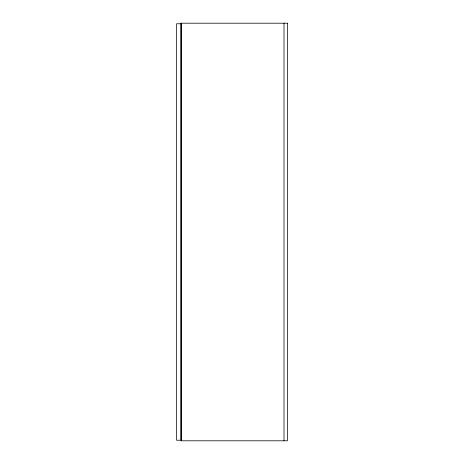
<?xml version="1.0" encoding="UTF-8"?>
<svg xmlns="http://www.w3.org/2000/svg" width="464" height="464" viewBox="0 0 464 464"><rect width="100%" height="100%" fill="white"/><g stroke="black" fill="none" stroke-linecap="round" stroke-linejoin="round"><path stroke-width="0.7" d="M284.009 23.2L284.009 440.8M181.511 23.2L181.511 440.8M287.425 23.2L181.128 23.2L181.128 440.8L287.425 440.8L287.425 23.2M180.937 23.768L176.575 23.768L176.575 440.232L180.937 440.232L180.937 23.768"/></g></svg>
